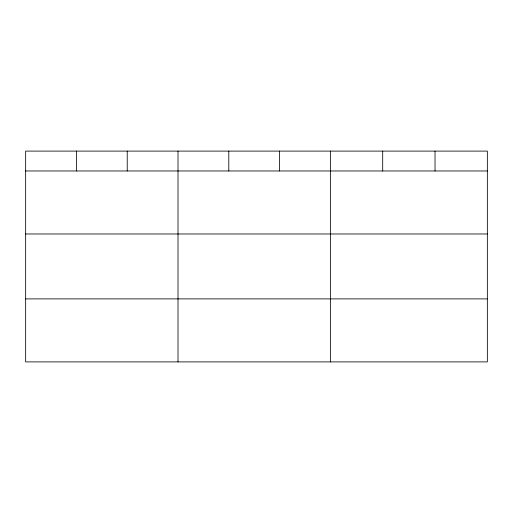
<?xml version="1.0" encoding="UTF-8"?>
<svg xmlns="http://www.w3.org/2000/svg" width="513" height="513" viewBox="0 0 513 513"><rect width="100%" height="100%" fill="white"/><g stroke="black" fill="none" stroke-linecap="round" stroke-linejoin="round"><path stroke-width="0.77" d="M487.35 233.979L487.35 151.098L25.65 151.098L25.65 361.902L487.35 361.902L487.35 233.979L25.65 233.979M25.65 170.976L487.35 170.976M25.65 298.893L487.35 298.893M435.024 151.098L435.024 170.976M382.698 151.098L382.698 170.976M330.372 151.098L330.372 361.902M279.585 151.098L279.585 170.976M228.798 151.098L228.798 170.976M178.011 151.098L178.011 361.902M127.224 151.098L127.224 170.976M76.437 151.098L76.437 170.976"/></g></svg>
